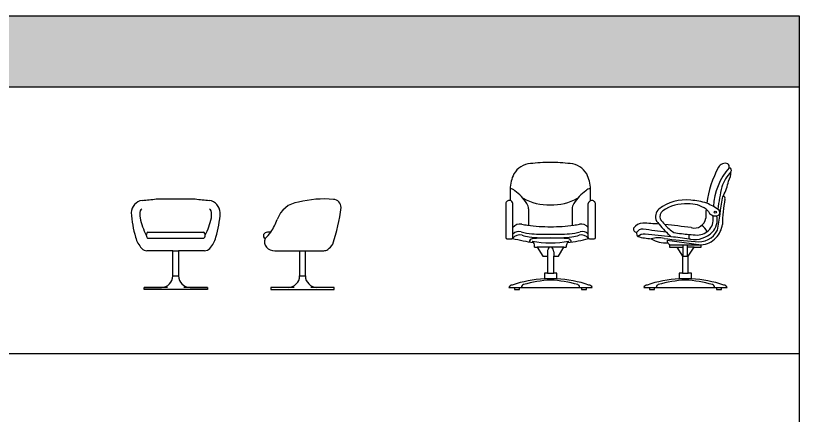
# Model space of a CAD drawing. Header units: millimetres. Extents: x -5421 to 13641, y 22290 to 34305.
# Drawn here: x 8188 to 13641, y 31525 to 34305 of the extents above; entities that cross this region are included whole.
import ezdxf

# ---------------------------------------------------------------- set-up
doc = ezdxf.new("R2010")
doc.units = ezdxf.units.MM
doc.layers.add('www.cad-blocks.net', color=7, linetype='Continuous')

# ---------------------------------------------------------------- blocks, each defined once
blk = doc.blocks.new('A$C3DDD0242')
at = {"ltscale": 20}
for p, q in [((175, 630), (445, 630)), ((117, 400), (503, 400)), ((503, 355), (117, 355)), ((290, 270), (109.9, 270)), ((290, 95), (290, 270)), ((510.1, 270), (330, 270)), ((330, 270), (330, 95)), ((290, 95), (330, 95)), ((90, 0), (90, 15)), ((90, 15), (210, 15)), ((252.5, 15), (90, 15)), ((530, 0), (90, 0)), ((530, 15), (367.5, 15)), ((410, 15), (530, 15)), ((530, 15), (530, 0))]:
    blk.add_line(p, q, dxfattribs=at)
blk.add_line((290, 270), (330, 270))
for centre, radius, start, end in [((92.2, 529), 92.4, 100.0758, 176.3599), ((-162.6, 3465), 2855, 274.7945, 276.7896), ((782.6, 3465), 2855, 263.2104, 265.2055), ((527.8, 529), 92.4, 3.6401, 79.9242), ((235.6, 520.9), 175.1, 171.4125, 187.4407), ((98.2, 524.1), 42.5, 122.8568, 147.3105), ((521.8, 524.1), 42.5, 32.6895, 57.1432), ((384.4, 520.9), 175.1, 352.5593, 8.5875), ((856.7, 597.1), 859, 184.1566, 195.8094), ((564.7, 609.3), 514.8, 192.455, 206.7574), ((55.3, 609.3), 514.8, 333.2426, 347.545), ((-236.7, 597.1), 859, 344.1906, 355.8434), ((132.1, 377.5), 27.1, 123.855, 236.145), ((487.9, 377.5), 27.1, 303.855, 56.145), ((210.8, 413.3), 187.4, 195.5315, 222.7547), ((409.2, 413.3), 187.4, 317.2453, 344.4685), ((109.9, 320), 50, 222.7547, 270), ((510.1, 320), 50, 270, 317.2453), ((210, 95), 80, 270, 0), ((410, 95), 80, 180, 270)]:
    blk.add_arc(centre, radius, start, end, dxfattribs=at)
blk = doc.blocks.new('A$C2F5F5597')
at = {"ltscale": 20}
for p, q in [((51.1, 400), (27.4, 399.3)), ((79, 270), (252.2, 270)), ((252.2, 270), (252.2, 95)), ((292.2, 95), (292.2, 270)), ((292.2, 270), (419.9, 270)), ((252.2, 95), (292.2, 95)), ((172.2, 15), (52.2, 15)), ((52.2, 15), (52.2, 0)), ((214.7, 15), (52.2, 15)), ((52.2, 0), (492.2, 0)), ((492.2, 15), (329.7, 15)), ((492.2, 15), (372.2, 15)), ((492.2, 0), (492.2, 15))]:
    blk.add_line(p, q, dxfattribs=at)
blk.add_line((252.2, 270), (292.2, 270))
for centre, radius, start, end in [((264.6, 431.4), 177.3, 96.4526, 161.6024), ((424, -95.9), 726, 85.0159, 104.3072), ((482.6, 569.3), 58.2, 1.2474, 85.5637), ((-670.9, 714.7), 1220.3, 340.9618, 353.2158), ((-231.8, 601.9), 347.5, 324.4887, 340.7516), ((20.7, 374.3), 20.9, 157.0939, 247.6023), ((31.5, 364.8), 34.8, 96.6901, 149.4967), ((-231.8, 601.9), 347.5, 314.7292, 324.4887), ((60.1, 330.5), 53.3, 152.6544, 222.8556), ((77, 346.6), 76.7, 223.0738, 271.4724), ((419.9, 320), 50, 270, 304.2659), ((385.8, 370), 110.5, 304.2659, 331.155), ((172.2, 95), 80, 270, 0), ((372.2, 95), 80, 180, 270)]:
    blk.add_arc(centre, radius, start, end, dxfattribs=at)
blk = doc.blocks.new('A$C6D035CF5')
at = {"linetype": 'ByBlock'}
for p, q in [((29.6, 699.5), (29.6, 619.2)), ((590.1, 618.1), (590.1, 699.5)), ((0, 598.8), (0, 361.4)), ((50, 361.4), (50, 598.8)), ((158.5, 560.6), (158.5, 446.2)), ((461.3, 560.6), (461.3, 446.2)), ((573.8, 361.4), (573.8, 598.8)), ((623.8, 361.4), (623.8, 598.8)), ((8, 353.4), (42, 353.4)), ((581.8, 353.4), (615.8, 353.4)), ((199.5, 294.7), (219, 294.7)), ((219, 294.7), (257.7, 233.2)), ((405.2, 294.7), (219, 294.7)), ((366.5, 233.2), (405.2, 294.7)), ((405.2, 294.7), (420.2, 294.7)), ((257.7, 233.2), (289.5, 233.2)), ((289.5, 263.2), (289.5, 233.2)), ((289.5, 233.2), (289.5, 113.7)), ((334.2, 263.2), (334.2, 233.2)), ((334.2, 113.7), (334.2, 233.2)), ((334.2, 233.2), (366.5, 233.2)), ((289.5, 113.7), (269.5, 113.7)), ((269.5, 113.7), (269.5, 73.9)), ((354.2, 113.7), (334.2, 113.7)), ((354.2, 73.9), (354.2, 113.7)), ((21.8, 15), (61.7, 15)), ((61.7, 15), (61.7, 0)), ((96.7, 0), (96.7, 15)), ((96.7, 15), (527.3, 15)), ((527.3, 15), (527.3, 0)), ((562.3, 0), (562.3, 15)), ((562.3, 15), (601.9, 15)), ((61.7, 0), (96.7, 0)), ((527.3, 0), (562.3, 0))]:
    blk.add_line(p, q, dxfattribs=at)
for p, q in [((289.5, 113.7), (334.2, 113.7)), ((61.7, 15), (96.7, 15)), ((527.3, 15), (562.3, 15))]:
    blk.add_line(p, q)
for centre, radius, start, end in [((181.5, 731.9), 144.1, 94.1141, 149.9619), ((304.6, -127.4), 1011.9, 89.7026, 97.577), ((315.1, -127.4), 1011.9, 82.423, 90.2974), ((438.2, 731.9), 144.1, 30.0381, 85.8859), ((272.8, 692.2), 243.3, 152.6148, 178.2622), ((347, 692.2), 243.3, 1.7378, 27.3852), ((33.8, 663.3), 36.5, 38.7462, 96.5402), ((-91.9, 454.6), 278.1, 31.2805, 56.3397), ((711.7, 454.6), 278.1, 123.6603, 148.7195), ((586, 663.3), 36.5, 83.4598, 141.2538), ((25, 594.2), 25.4, 79.5145, 169.5359), ((25, 594.2), 25.4, 10.4641, 79.5145), ((299.6, 966.1), 376.9, 241.5317, 271.5568), ((320.1, 966.1), 376.9, 268.4432, 298.4683), ((598.8, 594.2), 25.4, 109.8494, 169.5359), ((598.8, 594.2), 25.4, 10.4641, 109.8494), ((89.4, 559.1), 69.1, 1.2714, 35.3481), ((530.3, 559.1), 69.1, 144.6519, 178.7286), ((101, 390.4), 65.7, 81.1986, 140.9142), ((182.8, 723.6), 277.7, 255.0199, 263.4345), ((302.4, 1522.7), 1085.6, 261.9887, 270.5008), ((321.4, 1522.7), 1085.6, 269.4992, 278.0113), ((440.9, 723.6), 277.7, 276.5655, 284.9801), ((522.7, 390.4), 65.7, 39.0858, 98.8014), ((90.1, 348.6), 54.6, 72.1096, 137.04), ((317.9, 1376.3), 998.4, 257.7952, 262.1406), ((288.6, 2155.4), 1771.4, 266.5311, 270.7535), ((335.2, 2155.4), 1771.4, 269.2465, 273.4689), ((305.8, 1376.3), 998.4, 277.8594, 282.2048), ((533.7, 348.6), 54.6, 42.96, 107.8904), ((8, 361.4), 8, 180, 270), ((42, 361.4), 8, 270, 315), ((97.2, 315.9), 63.6, 75.3679, 141.147), ((42, 361.4), 8, 315, 0), ((395.5, 1736.7), 1424.1, 255.8624, 261.8483), ((228.1, 753.4), 393.1, 253.0163, 260.5554), ((315.1, 2117.8), 1758.8, 265.0575, 269.896), ((184.9, 331.1), 20.6, 95.3269, 179.5584), ((310.3, -770.7), 1129.5, 83.5309, 96.4691), ((165.5, 305.1), 35.6, 37.9695, 59.2307), ((311.2, 1041.1), 716.8, 259.7533, 280.2467), ((308.7, 2117.8), 1758.8, 270.104, 274.9425), ((315.4, 1265.3), 946.1, 276.9772, 285.9939), ((476.6, 293.9), 56.4, 132.1748, 145.1285), ((435.6, 331.1), 20.6, 355.9479, 84.6731), ((395.7, 753.4), 393.1, 279.4446, 286.9837), ((526.6, 315.9), 63.6, 38.853, 104.6321), ((581.8, 361.4), 8, 180, 225), ((581.8, 361.4), 8, 225, 270), ((615.8, 361.4), 8, 270, 0), ((165.5, 305.1), 35.6, 342.9635, 37.9695), ((366.7, 249), 78.5, 144.3688, 169.6099), ((257, 249), 78.5, 10.3901, 35.6312), ((476.6, 293.9), 56.4, 145.1285, 179.1729), ((311.9, -764.5), 839.5, 92.8915, 108.5407), ((359.5, -794.5), 862, 93.1679, 105.9368), ((264.2, -794.5), 862, 74.0632, 86.8321), ((311.9, -764.5), 839.5, 71.4593, 87.1085), ((45.7, 5.9), 25.5, 91.7357, 159.1171), ((129.3, 15.7), 19.7, 109.1535, 181.9812), ((494.5, 15.7), 19.7, 358.0188, 70.8465), ((578, 5.9), 25.5, 20.8829, 88.2643)]:
    blk.add_arc(centre, radius, start, end, dxfattribs=at)
blk.add_arc((311.9, -764.5), 839.5, 87.1085, 92.8915)
blk = doc.blocks.new('A$C2177652C')
for p, q in [((386.2, 351.2), (386.2, 382.9)), ((299.8, 294.7), (345.5, 294.7)), ((421.2, 294.7), (375.5, 294.7)), ((340.5, 113.7), (380.5, 113.7)), ((110.3, 15), (145.3, 15)), ((575.9, 15), (610.9, 15))]:
    blk.add_line(p, q)
at = {"linetype": 'ByBlock'}
for p, q in [((233.7, 343.4), (470.5, 311.8)), ((250.5, 311.8), (250.5, 294.7)), ((250.5, 311.8), (470.5, 311.8)), ((250.5, 294.7), (299.8, 294.7)), ((299.8, 294.7), (340.5, 233.2)), ((345.5, 233.2), (345.5, 311.8)), ((375.5, 233.2), (375.5, 311.8)), ((380.5, 233.2), (421.2, 294.7)), ((421.2, 294.7), (470.5, 294.7)), ((470.5, 294.7), (470.5, 311.8)), ((340.5, 233.2), (340.5, 113.7)), ((340.5, 233.2), (380.5, 233.2)), ((380.5, 113.7), (380.5, 233.2)), ((340.5, 113.7), (318.1, 113.7)), ((318.1, 113.7), (318.1, 73.9)), ((402.8, 113.7), (380.5, 113.7)), ((402.8, 73.9), (402.8, 113.7)), ((70.4, 15), (110.3, 15)), ((110.3, 15), (110.3, 0)), ((145.3, 0), (145.3, 15)), ((145.3, 15), (575.9, 15)), ((575.9, 15), (575.9, 0)), ((610.9, 0), (610.9, 15)), ((610.9, 15), (650.5, 15)), ((110.3, 0), (145.3, 0)), ((575.9, 0), (610.9, 0))]:
    blk.add_line(p, q, dxfattribs=at)
blk.add_circle((568.7, 538.1), 8.06, dxfattribs=at)
for centre, radius, start, end in [((638.4, 823.5), 54.5, 71.6699, 150.6136), ((639.4, 854.5), 26.3, 344.552, 52.0396), ((1240.5, 498.7), 738.7, 151.5736, 172.1482), ((1001.1, 555.2), 445.6, 139.0038, 177.1199), ((923.4, 601.8), 329.5, 138.5836, 159.9952), ((551.7, 813.5), 124.8, 331.4164, 2.863), ((663.6, 830.7), 16.8, 319.1823, 86.0986), ((1947.1, 399.1), 1370.1, 166.6885, 173.3243), ((62.5, 907.2), 618.1, 335.6421, 345.6332), ((359.6, 326.4), 297.1, 82.5533, 128.1353), ((390.1, 282.8), 338.3, 69.4641, 88.6447), ((-4151.7, 1268.7), 4811.2, 349.7522, 352.4357), ((62.5, 907.2), 618.1, 333.9091, 335.6421), ((1786.5, 422.5), 1169.1, 169.8584, 178.4919), ((613.6, 633.2), 22.6, 347.8541, 57.9134), ((222.2, 507.7), 69.8, 131.3721, 206.7387), ((227.8, 509.1), 46, 122.876, 203.6936), ((358.9, 318.9), 277, 86.2296, 124.3041), ((392.2, 410.4), 185.4, 52.8327, 94.6619), ((1240.5, 498.7), 738.7, 175.3749, 180.1573), ((392.2, 410.4), 185.4, 46.0191, 52.8327), ((390.1, 282.8), 338.3, 52.8609, 69.4641), ((575.8, 536.6), 24.4, 262.0772, 40.462), ((423.5, 506.6), 79, 253.1729, 352.7803), ((445.6, 487.7), 108.5, 269.0753, 14.1854), ((565.5, 559), 47, 198.7214, 278.471), ((454.8, 485), 127.1, 316.9431, 12.4519), ((69.3, 378.4), 84, 93.1774, 145.6638), ((-164.7, -3822.7), 4291.1, 85.4319, 86.9357), ((806.6, 972.2), 814.9, 217.4807, 219.418), ((470.1, 683.9), 343.9, 214.2004, 222.5391), ((-164.7, -3822.7), 4291.1, 82.4295, 84.9009), ((422.9, 367.3), 93.9, 20.9341, 56.8866), ((462.7, 470.5), 156.1, 315.0019, 353.6926), ((24.3, 420.9), 24.7, 168.686, 259.6872), ((57.1, 393.4), 37.5, 175.1241, 221.7806), ((61.3, 370.4), 49.1, 83.8759, 147.8149), ((72.8, 317.4), 67.1, 83.0828, 130.4761), ((-20160.9, -163187), 164851.9, 82.895611, 82.951996), ((-284.5, -4447.3), 4845.1, 83.5366, 85.6748), ((487.6, 1527.7), 1149.3, 264.9367, 267.8152), ((422.2, 529.1), 181.3, 261.7444, 313.7897), ((456, 471.8), 139.8, 258.7154, 335.0303), ((161.2, 869), 517.7, 255.2253, 265.6603), ((171, 174.9), 184.5, 77.1298, 105.3916), ((221.2, 513.7), 189, 238.3478, 275.0784), ((641.4, 3807.7), 3479.5, 262.9134, 266.4954), ((270.5, 342.7), 36.8, 178.8018, 207.9236), ((-284.5, -4447), 4844.8, 81.9233, 82.0426), ((468.6, 448.7), 136.9, 270.7604, 319.6807), ((270.5, 342.7), 36.8, 207.9236, 237.0453), ((360.5, -764.5), 839.5, 92.8915, 108.5407), ((408.1, -794.5), 862, 93.1679, 105.9368), ((312.8, -794.5), 862, 74.0632, 86.8321), ((360.5, -764.5), 839.5, 71.4593, 87.1085), ((94.3, 5.9), 25.5, 91.7357, 159.1171), ((177.9, 15.7), 19.7, 109.1535, 181.9812), ((543, 15.7), 19.7, 358.0188, 70.8465), ((626.6, 5.9), 25.5, 20.8829, 88.2643)]:
    blk.add_arc(centre, radius, start, end, dxfattribs=at)
for centre, radius, start, end in [((806.6, 972.2), 814.9, 219.418, 227.9564), ((470.1, 683.9), 343.9, 222.5391, 236.4392), ((487.6, 1527.7), 1149.3, 259.5902, 264.9367), ((-284.5, -4447.3), 4845.1, 82.0426, 83.5366), ((360.5, -764.5), 839.5, 87.1085, 92.8915)]:
    blk.add_arc(centre, radius, start, end)
blk = doc.blocks.new('FORMAT')
at = {"layer": 'www.cad-blocks.net', "true_color": 0x546d8e}
h = blk.add_hatch(color=155, dxfattribs=at)
h.set_gradient(color1=(68, 68, 68), color2=(84, 109, 142), tint=1)
h.paths.add_polyline_path([(13640.8, 34305), (-3828.3, 34305), (-3828.3, 33810.3), (13640.8, 33810.3)])
blk.add_line((-3828.3, 33810.3), (13640.8, 33810.3))
at = {"layer": 'www.cad-blocks.net', "color": 155, "true_color": 0x546d8e}
for p, q in [((-3828.3, 34305), (13640.8, 34305)), ((13640.8, 34305), (13640.8, 22289.6)), ((-3828.3, 33810.3), (13640.8, 33810.3)), ((-3828.3, 33810.3), (13640.8, 33810.3)), ((-3828.3, 31955.7), (13640.8, 31955.7))]:
    blk.add_line(p, q, dxfattribs=at)

msp = doc.modelspace()

# ---------------------------------------------------------------- block references
for name, p in [('A$C6D035CF5', (11598, 32399.9)), ('A$C2177652C', (12487.5, 32399.9)), ('A$C3DDD0242', (8991.4, 32399.9)), ('A$C2F5F5597', (9911.6, 32399.9))]:
    msp.add_blockref(name, p)
at = {"layer": 'www.cad-blocks.net'}
msp.add_blockref('FORMAT', (0, 0), dxfattribs=at)

doc.saveas('drawing.dxf')
